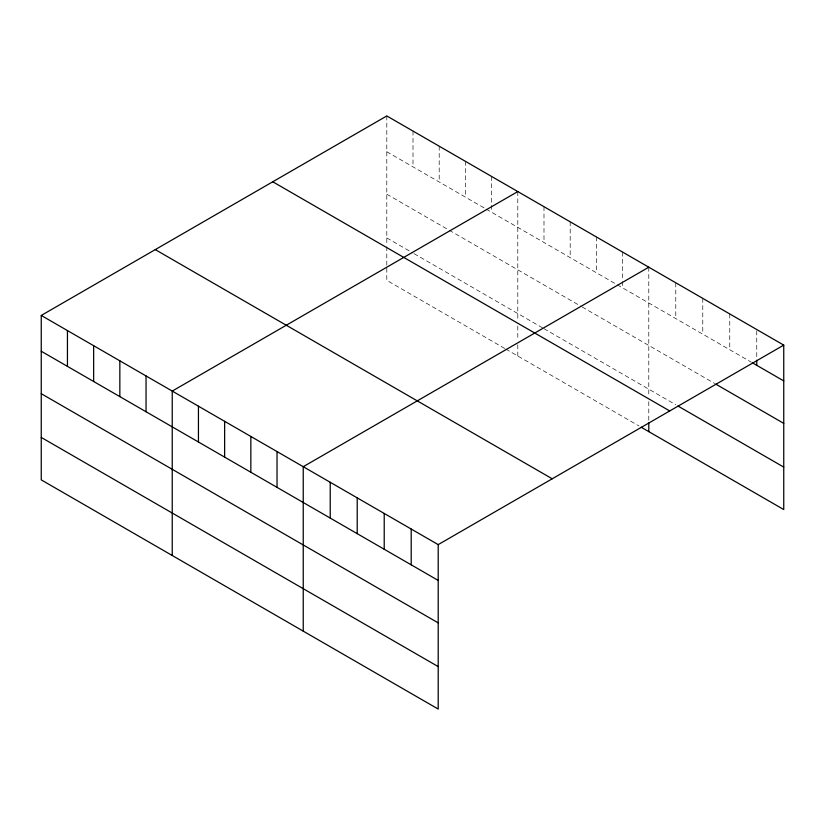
<?xml version="1.0" encoding="UTF-8"?>
<svg xmlns="http://www.w3.org/2000/svg" width="825" height="825" viewBox="0 0 825 825"><rect width="100%" height="100%" fill="white"/><g stroke="black" fill="none" stroke-linecap="round" stroke-linejoin="round"><path stroke-width="0.62" stroke-dasharray="4.12 3.09" d="M386.801 115.943L386.801 245.417M386.801 151.738L485.048 208.457M486.142 209.096L751.358 362.216M386.801 194.195L581.109 306.374M582.202 307.003L714.646 383.47M386.801 237.93L413.005 253.048M414.098 253.677L542.902 328.051M543.995 328.68L675.778 404.766M504.694 348.439L386.801 280.376L386.801 266.64M505.787 349.068L638.962 425.958M756.762 330.815L756.762 358.937M729.764 313.954L729.764 349.748M702.776 298.372L702.776 334.166M675.778 282.789L675.778 318.584M648.79 267.207L648.79 396.67M648.79 401.662L648.79 420.389M622.586 252.079L622.586 280.201M622.586 281.48L622.586 287.873M596.393 236.95L596.393 272.745M570.188 221.822L570.188 257.617M543.995 206.704L543.995 242.498M517.801 191.575L517.801 321.049M517.801 326.04L517.801 339.776M517.801 344.767L517.801 355.998M491.597 176.447L491.597 212.242M465.403 161.318L465.403 197.113M439.199 146.2L439.199 181.995M413.005 131.072L413.005 166.867M386.801 246.665L386.801 265.392"/><path stroke-width="1.24" d="M41.25 315.449L438.199 544.624L438.199 709.057L41.25 479.882L41.25 315.449L386.801 115.943L783.75 345.118L783.75 509.551L641.149 427.216M517.801 191.575L172.239 391.081L172.239 555.503M648.79 267.207L303.239 466.702L303.239 631.135M438.199 544.624L783.75 345.118M752.441 362.835L783.75 380.913M715.729 384.089L783.75 423.369M677.944 406.013L783.75 467.105M272.776 181.778L669.714 410.953M155.286 249.614L552.224 478.789M41.25 351.244L438.199 580.418M41.25 393.69L438.199 622.865M41.25 437.425L438.199 666.6M756.762 360.216L756.762 365.331M648.79 422.895L648.79 431.63M411.201 529.042L411.201 564.836M384.213 513.459L384.213 549.254M357.215 497.877L357.215 533.672M330.227 482.285L330.227 518.079M277.035 451.584L277.035 487.369M250.841 436.456L250.841 472.251M224.637 421.327L224.637 457.122M198.443 406.199L198.443 441.994M146.046 375.952L146.046 411.747M119.842 360.824L119.842 396.619M93.648 345.706L93.648 381.49M67.444 330.577L67.444 366.372"/></g></svg>
